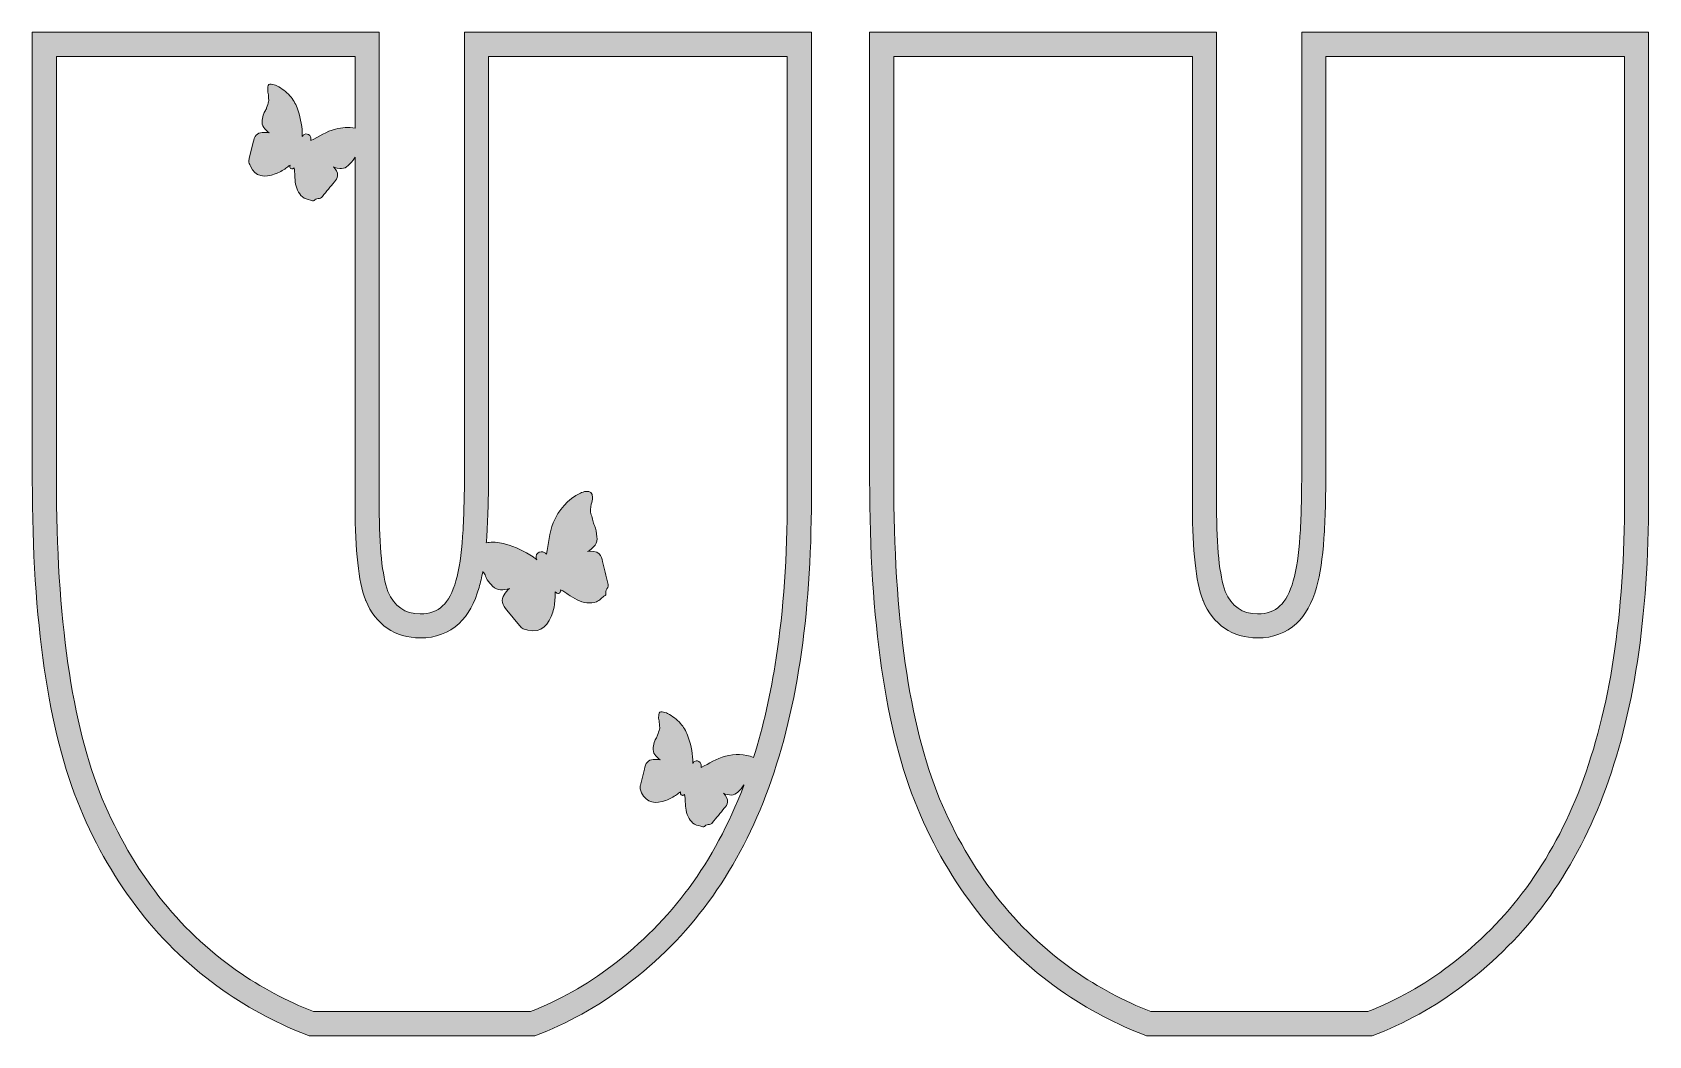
# Model space of a CAD drawing. Header units: millimetres. Extents: x 33 to 675, y -307 to -42.
# Drawn here: x 360.8 to 562.2, y -306.6 to -181.6 of the extents above; entities that cross this region are included whole.
import ezdxf

# ---------------------------------------------------------------- set-up
doc = ezdxf.new("R2010")
doc.units = ezdxf.units.MM
doc.header["$MEASUREMENT"] = 0
doc.layers.add('Layer 2', color=7, linetype='Continuous')
doc.layers.add('Layer 3', color=7, linetype='Continuous')

msp = doc.modelspace()

# ---------------------------------------------------------------- hatches: boundary and pattern name
at = {"layer": 'Layer 2'}
h = msp.add_hatch(color=2, dxfattribs=at)
h.dxf.hatch_style = 2
edge = h.paths.add_edge_path()
edge.add_spline(control_points=[(562.18, -181.58), (562.18, -181.58), (518.95, -181.58), (518.95, -181.58), (518.95, -181.58), (518.95, -236.28), (518.95, -236.28), (518.95, -239.46), (518.88, -242.18), (518.73, -244.42), (518.58, -246.67), (518.31, -248.51), (517.9, -249.93), (517.49, -251.36), (516.94, -252.4), (516.24, -253.06), (515.53, -253.72), (514.61, -254.05), (513.46, -254.05), (511.54, -254.05), (510.2, -253.12), (509.43, -251.25), (508.7, -249.28), (508.34, -245.77), (508.34, -240.72), (508.34, -240.72), (508.34, -181.58), (508.34, -181.58), (508.34, -181.58), (465.11, -181.58), (465.11, -181.58), (465.11, -181.58), (465.11, -237.35), (465.11, -237.35), (465.11, -255.01), (467.09, -268.63), (471.06, -278.23), (475.11, -287.88), (481.03, -295.45), (488.84, -300.93), (492.34, -303.38), (495.93, -305.25), (499.6, -306.61), (499.6, -306.61), (527.74, -306.61), (527.74, -306.61), (531.7, -305.14), (535.52, -303.04), (539.16, -300.27), (543.08, -297.31), (546.49, -293.87), (549.36, -289.95), (552.24, -286.03), (554.63, -281.59), (556.53, -276.63), (558.42, -271.66), (559.84, -266.11), (560.78, -259.97), (561.71, -253.83), (562.18, -247.06), (562.18, -239.65), (562.18, -239.65), (562.18, -181.58), (562.18, -181.58), (562.18, -181.58), (562.18, -181.58), (562.18, -181.58)], knot_values=[0, 0, 0, 0, 1, 1, 1, 2, 2, 2, 3, 3, 3, 4, 4, 4, 5, 5, 5, 6, 6, 6, 7, 7, 7, 8, 8, 8, 9, 9, 9, 10, 10, 10, 11, 11, 11, 12, 12, 12, 13, 13, 13, 14, 14, 14, 15, 15, 15, 16, 16, 16, 17, 17, 17, 18, 18, 18, 19, 19, 19, 20, 20, 20, 21, 21, 21, 22, 22, 22, 22], degree=3, periodic=1)
edge = h.paths.add_edge_path()
edge.add_spline(control_points=[(559.18, -184.58), (559.18, -184.58), (559.18, -239.65), (559.18, -239.65), (559.18, -246.87), (558.72, -253.55), (557.81, -259.52), (556.91, -265.42), (555.53, -270.81), (553.72, -275.55), (551.93, -280.25), (549.65, -284.49), (546.94, -288.18), (544.25, -291.84), (541.03, -295.11), (537.35, -297.88), (534.15, -300.31), (530.74, -302.23), (527.19, -303.61), (527.19, -303.61), (500.15, -303.61), (500.15, -303.61), (496.84, -302.34), (493.62, -300.61), (490.56, -298.48), (483.27, -293.35), (477.63, -286.15), (473.83, -277.08), (470.04, -267.9), (468.11, -254.53), (468.11, -237.35), (468.11, -237.35), (468.11, -184.58), (468.11, -184.58), (468.11, -184.58), (505.34, -184.58), (505.34, -184.58), (505.34, -184.58), (505.34, -240.72), (505.34, -240.72), (505.34, -246.17), (505.76, -249.96), (506.61, -252.29), (506.61, -252.29), (506.63, -252.34), (506.63, -252.34), (506.63, -252.34), (506.65, -252.39), (506.65, -252.39), (507.89, -255.39), (510.31, -257.05), (513.46, -257.05), (515.36, -257.05), (517.03, -256.43), (518.29, -255.25), (519.41, -254.2), (520.22, -252.73), (520.79, -250.75), (521.25, -249.11), (521.56, -247.11), (521.72, -244.62), (521.88, -242.32), (521.95, -239.51), (521.95, -236.28), (521.95, -236.28), (521.95, -184.58), (521.95, -184.58), (521.95, -184.58), (559.18, -184.58), (559.18, -184.58)], knot_values=[0, 0, 0, 0, 0.352778, 0.352778, 0.352778, 0.705556, 0.705556, 0.705556, 1.058333, 1.058333, 1.058333, 1.411111, 1.411111, 1.411111, 1.763889, 1.763889, 1.763889, 2.116667, 2.116667, 2.116667, 2.469444, 2.469444, 2.469444, 2.822222, 2.822222, 2.822222, 3.175, 3.175, 3.175, 3.527778, 3.527778, 3.527778, 3.880556, 3.880556, 3.880556, 4.233333, 4.233333, 4.233333, 4.586111, 4.586111, 4.586111, 4.938889, 4.938889, 4.938889, 5.291667, 5.291667, 5.291667, 5.644444, 5.644444, 5.644444, 5.997222, 5.997222, 5.997222, 6.35, 6.35, 6.35, 6.702778, 6.702778, 6.702778, 7.055556, 7.055556, 7.055556, 7.408333, 7.408333, 7.408333, 7.761111, 7.761111, 7.761111, 8.113889, 8.113889, 8.113889, 8.113889], degree=3, periodic=0)
edge.add_line((559.18, -184.58), (559.18, -184.58))
at = {"layer": 'Layer 3'}
h = msp.add_hatch(color=1, dxfattribs=at)
h.dxf.hatch_style = 2
edge = h.paths.add_edge_path()
edge.add_spline(control_points=[(414.62, -181.58), (414.62, -181.58), (414.62, -236.28), (414.62, -236.28), (414.62, -239.46), (414.54, -242.18), (414.39, -244.42), (414.24, -246.67), (413.97, -248.51), (413.56, -249.93), (413.16, -251.36), (412.6, -252.4), (411.9, -253.06), (411.2, -253.72), (410.27, -254.05), (409.12, -254.05), (407.2, -254.05), (405.86, -253.12), (405.09, -251.25), (404.36, -249.28), (404, -245.77), (404, -240.72), (404, -240.72), (404, -181.58), (404, -181.58), (404, -181.58), (360.77, -181.58), (360.77, -181.58), (360.77, -181.58), (360.77, -237.35), (360.77, -237.35), (360.77, -255.01), (362.76, -268.63), (366.72, -278.23), (370.77, -287.88), (376.7, -295.45), (384.5, -300.93), (388, -303.38), (391.6, -305.25), (395.26, -306.61), (395.26, -306.61), (423.4, -306.61), (423.4, -306.61), (427.37, -305.14), (431.18, -303.04), (434.82, -300.27), (438.75, -297.31), (442.15, -293.87), (445.02, -289.95), (447.9, -286.03), (450.29, -281.59), (452.19, -276.63), (454.08, -271.66), (455.5, -266.11), (456.44, -259.97), (457.38, -253.83), (457.85, -247.06), (457.85, -239.65), (457.85, -239.65), (457.85, -181.58), (457.85, -181.58), (457.85, -181.58), (414.62, -181.58), (414.62, -181.58)], knot_values=[0, 0, 0, 0, 1, 1, 1, 2, 2, 2, 3, 3, 3, 4, 4, 4, 5, 5, 5, 6, 6, 6, 7, 7, 7, 8, 8, 8, 9, 9, 9, 10, 10, 10, 11, 11, 11, 12, 12, 12, 13, 13, 13, 14, 14, 14, 15, 15, 15, 16, 16, 16, 17, 17, 17, 18, 18, 18, 19, 19, 19, 20, 20, 20, 21, 21, 21, 21], degree=3, periodic=1)
edge = h.paths.add_edge_path()
edge.add_spline(control_points=[(454.85, -239.65), (454.85, -246.87), (454.38, -253.55), (453.47, -259.52), (452.79, -263.96), (451.85, -268.12), (450.65, -271.93), (449.53, -271.52), (448.3, -271.48), (447.14, -271.78), (446.01, -272.06), (445.13, -272.73), (444.1, -273.18), (444.16, -272.97), (444.14, -272.76), (443.99, -272.57), (443.81, -272.36), (443.53, -272.31), (443.29, -272.45), (443.19, -272.51), (443.11, -272.6), (443.06, -272.7), (443.06, -272.55), (443.06, -272.39), (443.06, -272.24), (443, -271.18), (442.81, -270.16), (442.42, -269.17), (442.21, -268.63), (441.93, -268.13), (441.54, -267.69), (441.09, -267.18), (440.53, -266.79), (439.94, -266.46), (439.74, -266.35), (439.48, -266.3), (439.25, -266.26), (439.02, -266.22), (438.87, -266.35), (438.84, -266.57), (438.82, -266.79), (438.79, -267.02), (438.85, -267.22), (438.91, -267.46), (438.91, -267.68), (438.92, -267.91), (438.92, -268), (438.94, -268.09), (438.95, -268.19), (438.95, -268.26), (438.95, -268.33), (438.93, -268.4), (438.85, -268.65), (438.77, -268.9), (438.69, -269.15), (438.66, -269.23), (438.64, -269.32), (438.6, -269.39), (438.52, -269.55), (438.4, -269.7), (438.34, -269.87), (438.25, -270.14), (438.18, -270.42), (438.14, -270.7), (438.04, -271.4), (438.46, -271.84), (439, -272.22), (438.44, -272.15), (437.79, -272.11), (437.41, -272.52), (437.19, -272.75), (437.11, -273.07), (437.04, -273.38), (437.04, -273.38), (436.56, -275.38), (436.56, -275.38), (436.52, -275.53), (436.48, -275.69), (436.51, -275.85), (436.53, -275.95), (436.57, -276.03), (436.6, -276.12), (436.64, -276.2), (436.67, -276.27), (436.7, -276.34), (437.28, -277.66), (438.48, -277.76), (439.73, -277.29), (440.2, -277.11), (440.64, -276.86), (441.06, -276.58), (441.19, -276.49), (441.38, -276.3), (441.56, -276.23), (441.53, -276.3), (441.52, -276.38), (441.54, -276.47), (441.56, -276.59), (441.65, -276.67), (441.78, -276.67), (441.82, -276.66), (441.86, -276.66), (441.9, -276.64), (441.93, -276.64), (441.96, -276.63), (441.98, -276.6), (442.01, -276.59), (442.03, -276.57), (442.05, -276.54), (442.14, -276.84), (442.12, -277.26), (442.13, -277.46), (442.16, -278.16), (442.25, -278.91), (442.61, -279.53), (442.77, -279.81), (443, -280.09), (443.28, -280.25), (443.6, -280.44), (443.99, -280.42), (444.32, -280.58), (444.53, -280.67), (444.56, -280.45), (444.71, -280.37), (444.9, -280.28), (445.11, -280.34), (445.3, -280.26), (445.4, -280.21), (445.47, -280.13), (445.53, -280.05), (446.02, -279.45), (446.51, -278.86), (447, -278.26), (447.18, -278.04), (447.37, -277.8), (447.4, -277.51), (447.46, -277.09), (447.17, -276.72), (446.9, -276.4), (447.03, -276.55), (447.66, -276.63), (447.87, -276.62), (448.19, -276.62), (448.47, -276.48), (448.69, -276.26), (448.96, -275.98), (449.25, -275.72), (449.45, -275.37), (449.43, -275.43), (449.41, -275.49), (449.39, -275.55), (447.59, -280.25), (445.31, -284.49), (442.61, -288.18), (439.91, -291.84), (436.69, -295.11), (433.01, -297.88), (429.81, -300.31), (426.4, -302.23), (422.85, -303.61), (422.85, -303.61), (395.81, -303.61), (395.81, -303.61), (392.5, -302.34), (389.28, -300.61), (386.22, -298.48), (378.93, -293.35), (373.3, -286.15), (369.49, -277.08), (365.7, -267.9), (363.77, -254.53), (363.77, -237.35), (363.77, -237.35), (363.77, -184.58), (363.77, -184.58), (363.77, -184.58), (401, -184.58), (401, -184.58), (401, -184.58), (401, -193.51), (401, -193.51), (400.19, -193.39), (399.35, -193.43), (398.55, -193.64), (397.4, -193.93), (396.51, -194.6), (395.46, -195.06), (395.53, -194.85), (395.51, -194.64), (395.35, -194.45), (395.18, -194.24), (394.89, -194.18), (394.65, -194.32), (394.54, -194.39), (394.47, -194.48), (394.41, -194.58), (394.42, -194.42), (394.42, -194.26), (394.41, -194.1), (394.35, -193.04), (394.15, -191.99), (393.77, -190.99), (393.55, -190.44), (393.26, -189.94), (392.87, -189.49), (392.41, -188.97), (391.85, -188.58), (391.25, -188.25), (391.04, -188.13), (390.78, -188.08), (390.54, -188.04), (390.31, -188), (390.15, -188.13), (390.13, -188.36), (390.11, -188.58), (390.08, -188.81), (390.14, -189.02), (390.2, -189.25), (390.2, -189.48), (390.21, -189.72), (390.21, -189.81), (390.23, -189.9), (390.24, -189.99), (390.24, -190.07), (390.24, -190.14), (390.22, -190.21), (390.14, -190.47), (390.06, -190.72), (389.97, -190.98), (389.95, -191.06), (389.93, -191.14), (389.89, -191.21), (389.8, -191.38), (389.68, -191.53), (389.62, -191.7), (389.53, -191.98), (389.46, -192.26), (389.42, -192.55), (389.31, -193.26), (389.74, -193.71), (390.29, -194.09), (389.72, -194.02), (389.07, -193.98), (388.67, -194.39), (388.45, -194.62), (388.37, -194.95), (388.3, -195.26), (388.3, -195.26), (387.81, -197.29), (387.81, -197.29), (387.77, -197.45), (387.74, -197.61), (387.76, -197.77), (387.78, -197.87), (387.82, -197.96), (387.86, -198.05), (387.89, -198.12), (387.92, -198.2), (387.96, -198.27), (388.54, -199.61), (389.76, -199.71), (391.03, -199.23), (391.51, -199.05), (391.95, -198.79), (392.38, -198.52), (392.52, -198.42), (392.7, -198.23), (392.89, -198.15), (392.86, -198.23), (392.85, -198.31), (392.87, -198.4), (392.89, -198.52), (392.98, -198.61), (393.11, -198.6), (393.15, -198.6), (393.19, -198.59), (393.23, -198.58), (393.26, -198.58), (393.29, -198.56), (393.32, -198.54), (393.34, -198.52), (393.37, -198.5), (393.39, -198.48), (393.48, -198.78), (393.46, -199.2), (393.47, -199.41), (393.5, -200.12), (393.59, -200.88), (393.96, -201.51), (394.12, -201.79), (394.35, -202.08), (394.64, -202.24), (394.96, -202.43), (395.36, -202.41), (395.69, -202.57), (395.91, -202.66), (395.93, -202.44), (396.09, -202.36), (396.28, -202.27), (396.5, -202.33), (396.69, -202.25), (396.78, -202.2), (396.85, -202.12), (396.92, -202.03), (397.42, -201.43), (397.91, -200.82), (398.41, -200.22), (398.59, -199.99), (398.78, -199.75), (398.82, -199.46), (398.87, -199.04), (398.58, -198.65), (398.31, -198.33), (398.44, -198.48), (399.08, -198.56), (399.3, -198.56), (399.61, -198.55), (399.9, -198.41), (400.12, -198.19), (400.41, -197.9), (400.71, -197.62), (400.92, -197.26), (400.94, -197.21), (400.97, -197.17), (401, -197.12), (401, -197.12), (401, -240.72), (401, -240.72), (401, -246.17), (401.42, -249.96), (402.27, -252.29), (402.27, -252.29), (402.29, -252.34), (402.29, -252.34), (402.29, -252.34), (402.32, -252.39), (402.32, -252.39), (403.55, -255.39), (405.97, -257.05), (409.12, -257.05), (411.02, -257.05), (412.69, -256.43), (413.95, -255.25), (415.07, -254.2), (415.88, -252.73), (416.45, -250.75), (416.62, -250.15), (416.77, -249.49), (416.9, -248.77), (416.94, -248.83), (416.99, -248.89), (417.03, -248.95), (417.09, -249.03), (417.15, -249.11), (417.2, -249.2), (417.29, -249.4), (417.34, -249.62), (417.47, -249.8), (417.66, -250.08), (417.88, -250.35), (418.13, -250.6), (418.73, -251.2), (419.46, -251.12), (420.22, -250.87), (419.75, -251.36), (419.24, -251.95), (419.35, -252.62), (419.42, -252.99), (419.67, -253.3), (419.91, -253.6), (419.91, -253.6), (421.5, -255.51), (421.5, -255.51), (421.62, -255.66), (421.75, -255.81), (421.92, -255.9), (422.02, -255.95), (422.14, -255.98), (422.25, -256), (422.34, -256.02), (422.44, -256.05), (422.53, -256.07), (424.22, -256.47), (425.18, -255.37), (425.63, -253.83), (425.8, -253.25), (425.88, -252.64), (425.91, -252.04), (425.93, -251.84), (425.87, -251.52), (425.94, -251.29), (425.99, -251.37), (426.06, -251.44), (426.15, -251.49), (426.29, -251.55), (426.43, -251.53), (426.52, -251.4), (426.55, -251.36), (426.57, -251.31), (426.58, -251.27), (426.6, -251.24), (426.61, -251.2), (426.61, -251.16), (426.61, -251.12), (426.61, -251.08), (426.6, -251.05), (426.95, -251.18), (427.34, -251.49), (427.54, -251.63), (428.24, -252.12), (429.03, -252.56), (429.89, -252.67), (430.27, -252.71), (430.71, -252.7), (431.07, -252.55), (431.48, -252.37), (431.75, -251.98), (432.14, -251.77), (432.38, -251.64), (432.18, -251.45), (432.22, -251.25), (432.27, -251), (432.48, -250.84), (432.54, -250.6), (432.56, -250.47), (432.53, -250.34), (432.5, -250.22), (432.28, -249.32), (432.06, -248.42), (431.83, -247.51), (431.75, -247.18), (431.66, -246.82), (431.41, -246.58), (431.04, -246.23), (430.47, -246.23), (429.96, -246.26), (430.2, -246.25), (430.74, -245.7), (430.89, -245.49), (431.11, -245.18), (431.18, -244.81), (431.12, -244.44), (431.05, -243.96), (431.01, -243.47), (430.81, -243.02), (430.72, -242.83), (430.66, -242.63), (430.6, -242.43), (430.54, -242.19), (430.51, -241.93), (430.42, -241.7), (430.24, -241.25), (430.32, -240.81), (430.43, -240.37), (430.5, -240.09), (430.58, -239.82), (430.59, -239.54), (430.62, -238.98), (430.29, -238.73), (429.74, -238.79), (429.51, -238.82), (429.27, -238.9), (429.06, -239), (427.51, -239.76), (426.33, -241.1), (425.68, -242.69), (425.14, -243.98), (425.14, -245.31), (424.83, -246.63), (424.68, -246.43), (424.46, -246.29), (424.16, -246.31), (423.84, -246.32), (423.58, -246.56), (423.55, -246.89), (423.53, -247.03), (423.56, -247.17), (423.62, -247.3), (423.47, -247.18), (423.32, -247.07), (423.17, -246.96), (422.11, -246.25), (420.98, -245.69), (419.75, -245.35), (419.07, -245.16), (418.38, -245.08), (417.68, -245.14), (417.57, -245.15), (417.46, -245.17), (417.34, -245.18), (417.36, -245), (417.37, -244.81), (417.39, -244.62), (417.54, -242.32), (417.62, -239.51), (417.62, -236.28), (417.62, -236.28), (417.62, -184.58), (417.62, -184.58), (417.62, -184.58), (454.85, -184.58), (454.85, -184.58), (454.85, -184.58), (454.85, -239.65), (454.85, -239.65)], knot_values=[0, 0, 0, 0, 1, 1, 1, 2, 2, 2, 3, 3, 3, 4, 4, 4, 5, 5, 5, 6, 6, 6, 7, 7, 7, 8, 8, 8, 9, 9, 9, 10, 10, 10, 11, 11, 11, 12, 12, 12, 13, 13, 13, 14, 14, 14, 15, 15, 15, 16, 16, 16, 17, 17, 17, 18, 18, 18, 19, 19, 19, 20, 20, 20, 21, 21, 21, 22, 22, 22, 23, 23, 23, 24, 24, 24, 25, 25, 25, 26, 26, 26, 27, 27, 27, 28, 28, 28, 29, 29, 29, 30, 30, 30, 31, 31, 31, 32, 32, 32, 33, 33, 33, 34, 34, 34, 35, 35, 35, 36, 36, 36, 37, 37, 37, 38, 38, 38, 39, 39, 39, 40, 40, 40, 41, 41, 41, 42, 42, 42, 43, 43, 43, 44, 44, 44, 45, 45, 45, 46, 46, 46, 47, 47, 47, 48, 48, 48, 49, 49, 49, 50, 50, 50, 51, 51, 51, 52, 52, 52, 53, 53, 53, 54, 54, 54, 55, 55, 55, 56, 56, 56, 57, 57, 57, 58, 58, 58, 59, 59, 59, 60, 60, 60, 61, 61, 61, 62, 62, 62, 63, 63, 63, 64, 64, 64, 65, 65, 65, 66, 66, 66, 67, 67, 67, 68, 68, 68, 69, 69, 69, 70, 70, 70, 71, 71, 71, 72, 72, 72, 73, 73, 73, 74, 74, 74, 75, 75, 75, 76, 76, 76, 77, 77, 77, 78, 78, 78, 79, 79, 79, 80, 80, 80, 81, 81, 81, 82, 82, 82, 83, 83, 83, 84, 84, 84, 85, 85, 85, 86, 86, 86, 87, 87, 87, 88, 88, 88, 89, 89, 89, 90, 90, 90, 91, 91, 91, 92, 92, 92, 93, 93, 93, 94, 94, 94, 95, 95, 95, 96, 96, 96, 97, 97, 97, 98, 98, 98, 99, 99, 99, 100, 100, 100, 101, 101, 101, 102, 102, 102, 103, 103, 103, 104, 104, 104, 105, 105, 105, 106, 106, 106, 107, 107, 107, 108, 108, 108, 109, 109, 109, 110, 110, 110, 111, 111, 111, 112, 112, 112, 113, 113, 113, 114, 114, 114, 115, 115, 115, 116, 116, 116, 117, 117, 117, 118, 118, 118, 119, 119, 119, 120, 120, 120, 121, 121, 121, 122, 122, 122, 123, 123, 123, 124, 124, 124, 125, 125, 125, 126, 126, 126, 127, 127, 127, 128, 128, 128, 129, 129, 129, 130, 130, 130, 131, 131, 131, 132, 132, 132, 133, 133, 133, 134, 134, 134, 135, 135, 135, 136, 136, 136, 137, 137, 137, 138, 138, 138, 139, 139, 139, 140, 140, 140, 141, 141, 141, 142, 142, 142, 143, 143, 143, 144, 144, 144, 145, 145, 145, 146, 146, 146, 147, 147, 147, 148, 148, 148, 149, 149, 149, 150, 150, 150, 151, 151, 151, 152, 152, 152, 153, 153, 153, 154, 154, 154, 155, 155, 155, 156, 156, 156, 157, 157, 157, 158, 158, 158, 159, 159, 159, 160, 160, 160, 161, 161, 161, 162, 162, 162, 163, 163, 163, 164, 164, 164, 165, 165, 165, 166, 166, 166, 167, 167, 167, 168, 168, 168, 168], degree=3, periodic=1)

# ---------------------------------------------------------------- linework, layer by layer
at = {"layer": 'Layer 2', "lineweight": 0}
for points, knots in [([(562.18, -181.58), (562.18, -181.58), (518.95, -181.58), (518.95, -181.58), (518.95, -181.58), (518.95, -236.28), (518.95, -236.28), (518.95, -239.46), (518.88, -242.18), (518.73, -244.42), (518.58, -246.67), (518.31, -248.51), (517.9, -249.93), (517.49, -251.36), (516.94, -252.4), (516.24, -253.06), (515.53, -253.72), (514.61, -254.05), (513.46, -254.05), (511.54, -254.05), (510.2, -253.12), (509.43, -251.25), (508.7, -249.28), (508.34, -245.77), (508.34, -240.72), (508.34, -240.72), (508.34, -181.58), (508.34, -181.58), (508.34, -181.58), (465.11, -181.58), (465.11, -181.58), (465.11, -181.58), (465.11, -237.35), (465.11, -237.35), (465.11, -255.01), (467.09, -268.63), (471.06, -278.23), (475.11, -287.88), (481.03, -295.45), (488.84, -300.93), (492.34, -303.38), (495.93, -305.25), (499.6, -306.61), (499.6, -306.61), (527.74, -306.61), (527.74, -306.61), (531.7, -305.14), (535.52, -303.04), (539.16, -300.27), (543.08, -297.31), (546.49, -293.87), (549.36, -289.95), (552.24, -286.03), (554.63, -281.59), (556.53, -276.63), (558.42, -271.66), (559.84, -266.11), (560.78, -259.97), (561.71, -253.83), (562.18, -247.06), (562.18, -239.65), (562.18, -239.65), (562.18, -181.58), (562.18, -181.58), (562.18, -181.58), (562.18, -181.58), (562.18, -181.58)], [0, 0, 0, 0, 1, 1, 1, 2, 2, 2, 3, 3, 3, 4, 4, 4, 5, 5, 5, 6, 6, 6, 7, 7, 7, 8, 8, 8, 9, 9, 9, 10, 10, 10, 11, 11, 11, 12, 12, 12, 13, 13, 13, 14, 14, 14, 15, 15, 15, 16, 16, 16, 17, 17, 17, 18, 18, 18, 19, 19, 19, 20, 20, 20, 21, 21, 21, 22, 22, 22, 22]), ([(559.18, -184.58), (559.18, -184.58), (559.18, -239.65), (559.18, -239.65), (559.18, -246.87), (558.72, -253.55), (557.81, -259.52), (556.91, -265.42), (555.53, -270.81), (553.72, -275.55), (551.93, -280.25), (549.65, -284.49), (546.94, -288.18), (544.25, -291.84), (541.03, -295.11), (537.35, -297.88), (534.15, -300.31), (530.74, -302.23), (527.19, -303.61), (527.19, -303.61), (500.15, -303.61), (500.15, -303.61), (496.84, -302.34), (493.62, -300.61), (490.56, -298.48), (483.27, -293.35), (477.63, -286.15), (473.83, -277.08), (470.04, -267.9), (468.11, -254.53), (468.11, -237.35), (468.11, -237.35), (468.11, -184.58), (468.11, -184.58), (468.11, -184.58), (505.34, -184.58), (505.34, -184.58), (505.34, -184.58), (505.34, -240.72), (505.34, -240.72), (505.34, -246.17), (505.76, -249.96), (506.61, -252.29), (506.61, -252.29), (506.63, -252.34), (506.63, -252.34), (506.63, -252.34), (506.65, -252.39), (506.65, -252.39), (507.89, -255.39), (510.31, -257.05), (513.46, -257.05), (515.36, -257.05), (517.03, -256.43), (518.29, -255.25), (519.41, -254.2), (520.22, -252.73), (520.79, -250.75), (521.25, -249.11), (521.56, -247.11), (521.72, -244.62), (521.88, -242.32), (521.95, -239.51), (521.95, -236.28), (521.95, -236.28), (521.95, -184.58), (521.95, -184.58), (521.95, -184.58), (559.18, -184.58), (559.18, -184.58)], [0, 0, 0, 0, 1, 1, 1, 2, 2, 2, 3, 3, 3, 4, 4, 4, 5, 5, 5, 6, 6, 6, 7, 7, 7, 8, 8, 8, 9, 9, 9, 10, 10, 10, 11, 11, 11, 12, 12, 12, 13, 13, 13, 14, 14, 14, 15, 15, 15, 16, 16, 16, 17, 17, 17, 18, 18, 18, 19, 19, 19, 20, 20, 20, 21, 21, 21, 22, 22, 22, 23, 23, 23, 23])]:
    msp.add_open_spline(points, degree=3, knots=knots, dxfattribs=at)
at = {"layer": 'Layer 3', "lineweight": 0}
for points, knots in [([(414.62, -181.58), (414.62, -181.58), (414.62, -236.28), (414.62, -236.28), (414.62, -239.46), (414.54, -242.18), (414.39, -244.42), (414.24, -246.67), (413.97, -248.51), (413.56, -249.93), (413.16, -251.36), (412.6, -252.4), (411.9, -253.06), (411.2, -253.72), (410.27, -254.05), (409.12, -254.05), (407.2, -254.05), (405.86, -253.12), (405.09, -251.25), (404.36, -249.28), (404, -245.77), (404, -240.72), (404, -240.72), (404, -181.58), (404, -181.58), (404, -181.58), (360.77, -181.58), (360.77, -181.58), (360.77, -181.58), (360.77, -237.35), (360.77, -237.35), (360.77, -255.01), (362.76, -268.63), (366.72, -278.23), (370.77, -287.88), (376.7, -295.45), (384.5, -300.93), (388, -303.38), (391.6, -305.25), (395.26, -306.61), (395.26, -306.61), (423.4, -306.61), (423.4, -306.61), (427.37, -305.14), (431.18, -303.04), (434.82, -300.27), (438.75, -297.31), (442.15, -293.87), (445.02, -289.95), (447.9, -286.03), (450.29, -281.59), (452.19, -276.63), (454.08, -271.66), (455.5, -266.11), (456.44, -259.97), (457.38, -253.83), (457.85, -247.06), (457.85, -239.65), (457.85, -239.65), (457.85, -181.58), (457.85, -181.58), (457.85, -181.58), (414.62, -181.58), (414.62, -181.58)], [0, 0, 0, 0, 1, 1, 1, 2, 2, 2, 3, 3, 3, 4, 4, 4, 5, 5, 5, 6, 6, 6, 7, 7, 7, 8, 8, 8, 9, 9, 9, 10, 10, 10, 11, 11, 11, 12, 12, 12, 13, 13, 13, 14, 14, 14, 15, 15, 15, 16, 16, 16, 17, 17, 17, 18, 18, 18, 19, 19, 19, 20, 20, 20, 21, 21, 21, 21]), ([(454.85, -239.65), (454.85, -246.87), (454.38, -253.55), (453.47, -259.52), (452.79, -263.96), (451.85, -268.12), (450.65, -271.93), (449.53, -271.52), (448.3, -271.48), (447.14, -271.78), (446.01, -272.06), (445.13, -272.73), (444.1, -273.18), (444.16, -272.97), (444.14, -272.76), (443.99, -272.57), (443.81, -272.36), (443.53, -272.31), (443.29, -272.45), (443.19, -272.51), (443.11, -272.6), (443.06, -272.7), (443.06, -272.55), (443.06, -272.39), (443.06, -272.24), (443, -271.18), (442.81, -270.16), (442.42, -269.17), (442.21, -268.63), (441.93, -268.13), (441.54, -267.69), (441.09, -267.18), (440.53, -266.79), (439.94, -266.46), (439.74, -266.35), (439.48, -266.3), (439.25, -266.26), (439.02, -266.22), (438.87, -266.35), (438.84, -266.57), (438.82, -266.79), (438.79, -267.02), (438.85, -267.22), (438.91, -267.46), (438.91, -267.68), (438.92, -267.91), (438.92, -268), (438.94, -268.09), (438.95, -268.19), (438.95, -268.26), (438.95, -268.33), (438.93, -268.4), (438.85, -268.65), (438.77, -268.9), (438.69, -269.15), (438.66, -269.23), (438.64, -269.32), (438.6, -269.39), (438.52, -269.55), (438.4, -269.7), (438.34, -269.87), (438.25, -270.14), (438.18, -270.42), (438.14, -270.7), (438.04, -271.4), (438.46, -271.84), (439, -272.22), (438.44, -272.15), (437.79, -272.11), (437.41, -272.52), (437.19, -272.75), (437.11, -273.07), (437.04, -273.38), (437.04, -273.38), (436.56, -275.38), (436.56, -275.38), (436.52, -275.53), (436.48, -275.69), (436.51, -275.85), (436.53, -275.95), (436.57, -276.03), (436.6, -276.12), (436.64, -276.2), (436.67, -276.27), (436.7, -276.34), (437.28, -277.66), (438.48, -277.76), (439.73, -277.29), (440.2, -277.11), (440.64, -276.86), (441.06, -276.58), (441.19, -276.49), (441.38, -276.3), (441.56, -276.23), (441.53, -276.3), (441.52, -276.38), (441.54, -276.47), (441.56, -276.59), (441.65, -276.67), (441.78, -276.67), (441.82, -276.66), (441.86, -276.66), (441.9, -276.64), (441.93, -276.64), (441.96, -276.63), (441.98, -276.6), (442.01, -276.59), (442.03, -276.57), (442.05, -276.54), (442.14, -276.84), (442.12, -277.26), (442.13, -277.46), (442.16, -278.16), (442.25, -278.91), (442.61, -279.53), (442.77, -279.81), (443, -280.09), (443.28, -280.25), (443.6, -280.44), (443.99, -280.42), (444.32, -280.58), (444.53, -280.67), (444.56, -280.45), (444.71, -280.37), (444.9, -280.28), (445.11, -280.34), (445.3, -280.26), (445.4, -280.21), (445.47, -280.13), (445.53, -280.05), (446.02, -279.45), (446.51, -278.86), (447, -278.26), (447.18, -278.04), (447.37, -277.8), (447.4, -277.51), (447.46, -277.09), (447.17, -276.72), (446.9, -276.4), (447.03, -276.55), (447.66, -276.63), (447.87, -276.62), (448.19, -276.62), (448.47, -276.48), (448.69, -276.26), (448.96, -275.98), (449.25, -275.72), (449.45, -275.37), (449.43, -275.43), (449.41, -275.49), (449.39, -275.55), (447.59, -280.25), (445.31, -284.49), (442.61, -288.18), (439.91, -291.84), (436.69, -295.11), (433.01, -297.88), (429.81, -300.31), (426.4, -302.23), (422.85, -303.61), (422.85, -303.61), (395.81, -303.61), (395.81, -303.61), (392.5, -302.34), (389.28, -300.61), (386.22, -298.48), (378.93, -293.35), (373.3, -286.15), (369.49, -277.08), (365.7, -267.9), (363.77, -254.53), (363.77, -237.35), (363.77, -237.35), (363.77, -184.58), (363.77, -184.58), (363.77, -184.58), (401, -184.58), (401, -184.58), (401, -184.58), (401, -193.51), (401, -193.51), (400.19, -193.39), (399.35, -193.43), (398.55, -193.64), (397.4, -193.93), (396.51, -194.6), (395.46, -195.06), (395.53, -194.85), (395.51, -194.64), (395.35, -194.45), (395.18, -194.24), (394.89, -194.18), (394.65, -194.32), (394.54, -194.39), (394.47, -194.48), (394.41, -194.58), (394.42, -194.42), (394.42, -194.26), (394.41, -194.1), (394.35, -193.04), (394.15, -191.99), (393.77, -190.99), (393.55, -190.44), (393.26, -189.94), (392.87, -189.49), (392.41, -188.97), (391.85, -188.58), (391.25, -188.25), (391.04, -188.13), (390.78, -188.08), (390.54, -188.04), (390.31, -188), (390.15, -188.13), (390.13, -188.36), (390.11, -188.58), (390.08, -188.81), (390.14, -189.02), (390.2, -189.25), (390.2, -189.48), (390.21, -189.72), (390.21, -189.81), (390.23, -189.9), (390.24, -189.99), (390.24, -190.07), (390.24, -190.14), (390.22, -190.21), (390.14, -190.47), (390.06, -190.72), (389.97, -190.98), (389.95, -191.06), (389.93, -191.14), (389.89, -191.21), (389.8, -191.38), (389.68, -191.53), (389.62, -191.7), (389.53, -191.98), (389.46, -192.26), (389.42, -192.55), (389.31, -193.26), (389.74, -193.71), (390.29, -194.09), (389.72, -194.02), (389.07, -193.98), (388.67, -194.39), (388.45, -194.62), (388.37, -194.95), (388.3, -195.26), (388.3, -195.26), (387.81, -197.29), (387.81, -197.29), (387.77, -197.45), (387.74, -197.61), (387.76, -197.77), (387.78, -197.87), (387.82, -197.96), (387.86, -198.05), (387.89, -198.12), (387.92, -198.2), (387.96, -198.27), (388.54, -199.61), (389.76, -199.71), (391.03, -199.23), (391.51, -199.05), (391.95, -198.79), (392.38, -198.52), (392.52, -198.42), (392.7, -198.23), (392.89, -198.15), (392.86, -198.23), (392.85, -198.31), (392.87, -198.4), (392.89, -198.52), (392.98, -198.61), (393.11, -198.6), (393.15, -198.6), (393.19, -198.59), (393.23, -198.58), (393.26, -198.58), (393.29, -198.56), (393.32, -198.54), (393.34, -198.52), (393.37, -198.5), (393.39, -198.48), (393.48, -198.78), (393.46, -199.2), (393.47, -199.41), (393.5, -200.12), (393.59, -200.88), (393.96, -201.51), (394.12, -201.79), (394.35, -202.08), (394.64, -202.24), (394.96, -202.43), (395.36, -202.41), (395.69, -202.57), (395.91, -202.66), (395.93, -202.44), (396.09, -202.36), (396.28, -202.27), (396.5, -202.33), (396.69, -202.25), (396.78, -202.2), (396.85, -202.12), (396.92, -202.03), (397.42, -201.43), (397.91, -200.82), (398.41, -200.22), (398.59, -199.99), (398.78, -199.75), (398.82, -199.46), (398.87, -199.04), (398.58, -198.65), (398.31, -198.33), (398.44, -198.48), (399.08, -198.56), (399.3, -198.56), (399.61, -198.55), (399.9, -198.41), (400.12, -198.19), (400.41, -197.9), (400.71, -197.62), (400.92, -197.26), (400.94, -197.21), (400.97, -197.17), (401, -197.12), (401, -197.12), (401, -240.72), (401, -240.72), (401, -246.17), (401.42, -249.96), (402.27, -252.29), (402.27, -252.29), (402.29, -252.34), (402.29, -252.34), (402.29, -252.34), (402.32, -252.39), (402.32, -252.39), (403.55, -255.39), (405.97, -257.05), (409.12, -257.05), (411.02, -257.05), (412.69, -256.43), (413.95, -255.25), (415.07, -254.2), (415.88, -252.73), (416.45, -250.75), (416.62, -250.15), (416.77, -249.49), (416.9, -248.77), (416.94, -248.83), (416.99, -248.89), (417.03, -248.95), (417.09, -249.03), (417.15, -249.11), (417.2, -249.2), (417.29, -249.4), (417.34, -249.62), (417.47, -249.8), (417.66, -250.08), (417.88, -250.35), (418.13, -250.6), (418.73, -251.2), (419.46, -251.12), (420.22, -250.87), (419.75, -251.36), (419.24, -251.95), (419.35, -252.62), (419.42, -252.99), (419.67, -253.3), (419.91, -253.6), (419.91, -253.6), (421.5, -255.51), (421.5, -255.51), (421.62, -255.66), (421.75, -255.81), (421.92, -255.9), (422.02, -255.95), (422.14, -255.98), (422.25, -256), (422.34, -256.02), (422.44, -256.05), (422.53, -256.07), (424.22, -256.47), (425.18, -255.37), (425.63, -253.83), (425.8, -253.25), (425.88, -252.64), (425.91, -252.04), (425.93, -251.84), (425.87, -251.52), (425.94, -251.29), (425.99, -251.37), (426.06, -251.44), (426.15, -251.49), (426.29, -251.55), (426.43, -251.53), (426.52, -251.4), (426.55, -251.36), (426.57, -251.31), (426.58, -251.27), (426.6, -251.24), (426.61, -251.2), (426.61, -251.16), (426.61, -251.12), (426.61, -251.08), (426.6, -251.05), (426.95, -251.18), (427.34, -251.49), (427.54, -251.63), (428.24, -252.12), (429.03, -252.56), (429.89, -252.67), (430.27, -252.71), (430.71, -252.7), (431.07, -252.55), (431.48, -252.37), (431.75, -251.98), (432.14, -251.77), (432.38, -251.64), (432.18, -251.45), (432.22, -251.25), (432.27, -251), (432.48, -250.84), (432.54, -250.6), (432.56, -250.47), (432.53, -250.34), (432.5, -250.22), (432.28, -249.32), (432.06, -248.42), (431.83, -247.51), (431.75, -247.18), (431.66, -246.82), (431.41, -246.58), (431.04, -246.23), (430.47, -246.23), (429.96, -246.26), (430.2, -246.25), (430.74, -245.7), (430.89, -245.49), (431.11, -245.18), (431.18, -244.81), (431.12, -244.44), (431.05, -243.96), (431.01, -243.47), (430.81, -243.02), (430.72, -242.83), (430.66, -242.63), (430.6, -242.43), (430.54, -242.19), (430.51, -241.93), (430.42, -241.7), (430.24, -241.25), (430.32, -240.81), (430.43, -240.37), (430.5, -240.09), (430.58, -239.82), (430.59, -239.54), (430.62, -238.98), (430.29, -238.73), (429.74, -238.79), (429.51, -238.82), (429.27, -238.9), (429.06, -239), (427.51, -239.76), (426.33, -241.1), (425.68, -242.69), (425.14, -243.98), (425.14, -245.31), (424.83, -246.63), (424.68, -246.43), (424.46, -246.29), (424.16, -246.31), (423.84, -246.32), (423.58, -246.56), (423.55, -246.89), (423.53, -247.03), (423.56, -247.17), (423.62, -247.3), (423.47, -247.18), (423.32, -247.07), (423.17, -246.96), (422.11, -246.25), (420.98, -245.69), (419.75, -245.35), (419.07, -245.16), (418.38, -245.08), (417.68, -245.14), (417.57, -245.15), (417.46, -245.17), (417.34, -245.18), (417.36, -245), (417.37, -244.81), (417.39, -244.62), (417.54, -242.32), (417.62, -239.51), (417.62, -236.28), (417.62, -236.28), (417.62, -184.58), (417.62, -184.58), (417.62, -184.58), (454.85, -184.58), (454.85, -184.58), (454.85, -184.58), (454.85, -239.65), (454.85, -239.65)], [0, 0, 0, 0, 1, 1, 1, 2, 2, 2, 3, 3, 3, 4, 4, 4, 5, 5, 5, 6, 6, 6, 7, 7, 7, 8, 8, 8, 9, 9, 9, 10, 10, 10, 11, 11, 11, 12, 12, 12, 13, 13, 13, 14, 14, 14, 15, 15, 15, 16, 16, 16, 17, 17, 17, 18, 18, 18, 19, 19, 19, 20, 20, 20, 21, 21, 21, 22, 22, 22, 23, 23, 23, 24, 24, 24, 25, 25, 25, 26, 26, 26, 27, 27, 27, 28, 28, 28, 29, 29, 29, 30, 30, 30, 31, 31, 31, 32, 32, 32, 33, 33, 33, 34, 34, 34, 35, 35, 35, 36, 36, 36, 37, 37, 37, 38, 38, 38, 39, 39, 39, 40, 40, 40, 41, 41, 41, 42, 42, 42, 43, 43, 43, 44, 44, 44, 45, 45, 45, 46, 46, 46, 47, 47, 47, 48, 48, 48, 49, 49, 49, 50, 50, 50, 51, 51, 51, 52, 52, 52, 53, 53, 53, 54, 54, 54, 55, 55, 55, 56, 56, 56, 57, 57, 57, 58, 58, 58, 59, 59, 59, 60, 60, 60, 61, 61, 61, 62, 62, 62, 63, 63, 63, 64, 64, 64, 65, 65, 65, 66, 66, 66, 67, 67, 67, 68, 68, 68, 69, 69, 69, 70, 70, 70, 71, 71, 71, 72, 72, 72, 73, 73, 73, 74, 74, 74, 75, 75, 75, 76, 76, 76, 77, 77, 77, 78, 78, 78, 79, 79, 79, 80, 80, 80, 81, 81, 81, 82, 82, 82, 83, 83, 83, 84, 84, 84, 85, 85, 85, 86, 86, 86, 87, 87, 87, 88, 88, 88, 89, 89, 89, 90, 90, 90, 91, 91, 91, 92, 92, 92, 93, 93, 93, 94, 94, 94, 95, 95, 95, 96, 96, 96, 97, 97, 97, 98, 98, 98, 99, 99, 99, 100, 100, 100, 101, 101, 101, 102, 102, 102, 103, 103, 103, 104, 104, 104, 105, 105, 105, 106, 106, 106, 107, 107, 107, 108, 108, 108, 109, 109, 109, 110, 110, 110, 111, 111, 111, 112, 112, 112, 113, 113, 113, 114, 114, 114, 115, 115, 115, 116, 116, 116, 117, 117, 117, 118, 118, 118, 119, 119, 119, 120, 120, 120, 121, 121, 121, 122, 122, 122, 123, 123, 123, 124, 124, 124, 125, 125, 125, 126, 126, 126, 127, 127, 127, 128, 128, 128, 129, 129, 129, 130, 130, 130, 131, 131, 131, 132, 132, 132, 133, 133, 133, 134, 134, 134, 135, 135, 135, 136, 136, 136, 137, 137, 137, 138, 138, 138, 139, 139, 139, 140, 140, 140, 141, 141, 141, 142, 142, 142, 143, 143, 143, 144, 144, 144, 145, 145, 145, 146, 146, 146, 147, 147, 147, 148, 148, 148, 149, 149, 149, 150, 150, 150, 151, 151, 151, 152, 152, 152, 153, 153, 153, 154, 154, 154, 155, 155, 155, 156, 156, 156, 157, 157, 157, 158, 158, 158, 159, 159, 159, 160, 160, 160, 161, 161, 161, 162, 162, 162, 163, 163, 163, 164, 164, 164, 165, 165, 165, 166, 166, 166, 167, 167, 167, 168, 168, 168, 168])]:
    msp.add_open_spline(points, degree=3, knots=knots, dxfattribs=at)

doc.saveas('drawing.dxf')
